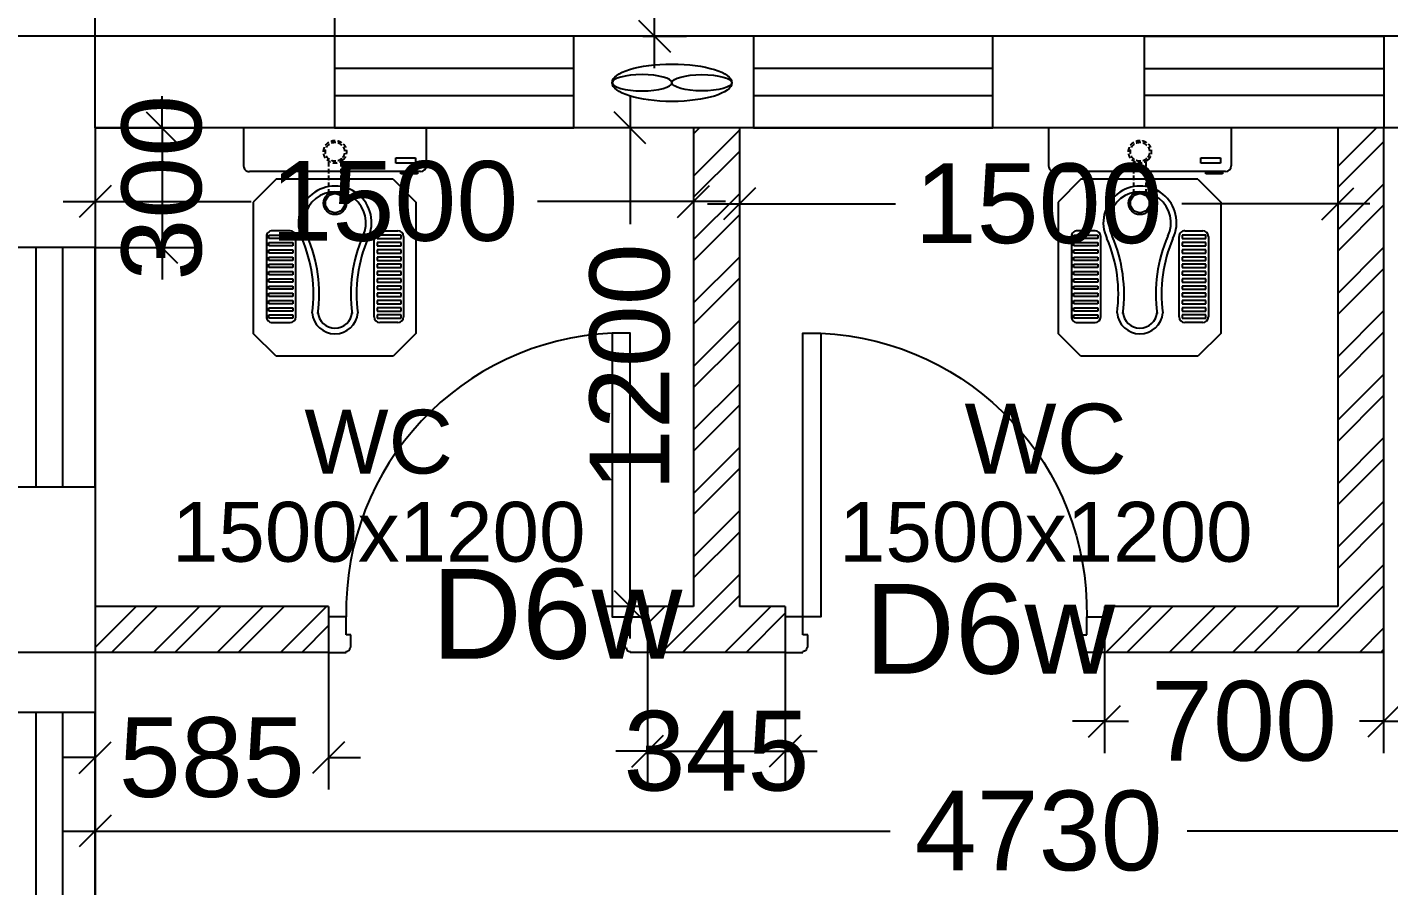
# Model space of a CAD drawing. Extents: x 6345096 to 6738923, y -6490958 to -6305885.
# Drawn here: x 6533909 to 6537322, y -6421544 to -6419391 of the extents above; entities that cross this region are included whole.
import ezdxf
from ezdxf.enums import TextEntityAlignment as Align

# ---------------------------------------------------------------- set-up
doc = ezdxf.new("R2010")
doc.units = 0
doc.header["$LTSCALE"] = 600
doc.header["$MEASUREMENT"] = 0
doc.header["$PDMODE"] = 35
doc.linetypes.add('HIDDEN', pattern=[0.375, 0.25, -0.125])
doc.layers.get('0').update_dxf_attribs({"linetype": 'CONTINUOUS'})
doc.layers.get('Defpoints').update_dxf_attribs({"linetype": 'CONTINUOUS'})
for name, color, linetype in [('DIM-TEXT', 8, 'CONTINUOUS'), ('DOOR', 32, 'CONTINUOUS'), ('Exaust', 8, 'CONTINUOUS'), ('HS', 251, 'CONTINUOUS'), ('joinery', 7, 'CONTINUOUS'), ('Room Dim', 1, 'CONTINUOUS'), ('T Wall', 8, 'CONTINUOUS'), ('TEXT', 6, 'CONTINUOUS'), ('toi-fix', 46, 'CONTINUOUS'), ('Toi. Wall Hat', 3, 'CONTINUOUS'), ('Walls', 7, 'CONTINUOUS'), ('WIN', 151, 'CONTINUOUS'), ('Working Dim', 5, 'CONTINUOUS')]:
    doc.layers.add(name, color=color, linetype=linetype)
doc.styles.add('ari', font='arial.ttf')
doc.styles.add('ARIAL', font='arial.ttf')
doc.styles.add('RT', font='romant.shx')
doc.dimstyles.new('int. dim', dxfattribs={"dimtxt": 200, "dimasz": 80, "dimexe": 80, "dimexo": 0, "dimgap": 70, "dimtad": 0, "dimdec": 0, "dimzin": 12, "dimdsep": 46, "dimtxsty": 'ari', "dimblk": 'OBLIQUE', "dimcen": 2, "dimdle": 80, "dimclrd": 256, "dimclre": 256, "dimclrt": 6, "dimadec": 0, "dimazin": 0, "dimtfac": 1, "dimtdec": 0, "dimtix": 1, "dimtmove": 2, "dimatfit": 3, "dimfxl": 1, "dimtolj": 1, "dimtzin": 0, "dimlwd": -1, "dimlwe": -1, "dimarcsym": 0})
doc.dimstyles.new('TEXT', dxfattribs={"dimscale": 0, "dimtxt": 600, "dimasz": 300, "dimexe": 300, "dimexo": 30, "dimgap": 50, "dimtad": 0, "dimdec": 0, "dimzin": 0, "dimdsep": 46, "dimtxsty": 'RT', "dimblk": 'OBLIQUE', "dimcen": 0.09, "dimdle": 300, "dimclrd": 256, "dimclre": 256, "dimclrt": 170, "dimadec": 0, "dimazin": 0, "dimtfac": 1, "dimtdec": 0, "dimtofl": 0, "dimtmove": 2, "dimatfit": 3, "dimfxl": 1, "dimfrac": 2, "dimtolj": 1, "dimtzin": 0, "dimlwd": -1, "dimlwe": -1, "dimarcsym": 0})

# ---------------------------------------------------------------- blocks, each defined once
blk = doc.blocks.new('_Oblique')
at = {"color": 0, "linetype": 'ByBlock', "lineweight": -2}
blk.add_line((-0.5, -0.5), (0.5, 0.5), dxfattribs=at)
blk = doc.blocks.new('*D258')
at = {"layer": 'Defpoints', "color": 0, "linetype": 'Continuous', "transparency": 16777216}
for p in [(6572959.3, -6417748.1), (6531899.4, -6418433.8, -2.1), (6572959.3, -6418963.8, -0.3)]:
    blk.add_point(p, dxfattribs=at)
at = {"layer": 'DIM-TEXT', "transparency": 16777216}
for p, q in [((6531899.4, -6418433.8), (6531899.4, -6417448.1)), ((6572959.3, -6418963.8), (6572959.3, -6417448.1)), ((6531599.4, -6417748.1), (6548138.2, -6417748.1)), ((6573259.3, -6417748.1), (6556720.5, -6417748.1))]:
    blk.add_line(p, q, dxfattribs=at)
at = {"layer": 'DIM-TEXT', "linetype": 'Continuous', "transparency": 16777216, "xscale": 300, "yscale": 300, "zscale": 300, "rotation": 180}
blk.add_blockref('_Oblique', (6531899.4, -6417748.1), dxfattribs=at)
at = {"layer": 'DIM-TEXT', "linetype": 'Continuous', "transparency": 16777216, "xscale": 300, "yscale": 300, "zscale": 300}
blk.add_blockref('_Oblique', (6572959.3, -6417748.1), dxfattribs=at)
at = {"layer": 'DIM-TEXT', "color": 170, "linetype": 'Continuous', "transparency": 16777216, "insert": (6552429.4, -6417748.1), "char_height": 750, "attachment_point": 5, "style": 'ari'}
blk.add_mtext('\\A1;{\\H1.067x;OPD - T.B. / C.D.}', dxfattribs=at)
blk = doc.blocks.new('A$C153C7E87')
at = {"layer": 'Exaust', "color": 10, "extrusion": (0, 0, -1)}
for centre, major_axis, ratio in [((0, 0), (150.2, 0.1), 0.312125), ((-75.1, 0), (75.1, 0), 0.271389)]:
    blk.add_ellipse(centre, major_axis=major_axis, ratio=ratio, start_param=3.141593, end_param=9.424778, dxfattribs=at)
at = {"layer": 'Exaust', "color": 10}
blk.add_ellipse((75.1, 0), major_axis=(75.1, 0), ratio=0.271389, dxfattribs=at)
blk = doc.blocks.new('Z$W@#1841')
at = {"layer": 'DOOR'}
for p, q in [((-267.6, -167.4), (-317.3, -167.4)), ((-317.3, -167.4), (-317.3, -267.4)), ((-267.6, -217.9), (-267.6, -167.4)), ((533, -217.9), (533, -167.4)), ((533, -167.4), (582.7, -167.4)), ((582.7, -167.4), (582.7, -267.4)), ((-254.1, -217.9), (-267.6, -217.9)), ((-254.1, -253.9), (-254.1, -217.9)), ((519.5, -253.9), (519.5, -217.9)), ((519.5, -217.9), (533, -217.9)), ((-317.3, -267.4), (-267.6, -267.4)), ((-267.6, -267.4), (-267.6, -265.2)), ((-254.1, -253.9), (-256.3, -253.9)), ((519.5, -253.9), (521.7, -253.9)), ((533, -267.4), (533, -265.2)), ((582.7, -267.4), (533, -267.4))]:
    blk.add_line(p, q, dxfattribs=at)
blk.add_lwpolyline([(482.5, 633.2), (482.5, -167.4), (533, -167.4), (533, 633.2)], close=True, dxfattribs=at)
at = {"layer": 'DOOR', "color": 145}
blk.add_arc((518.4, -152.1), 786.1, 92.6177, 181.1129, dxfattribs=at)
at = {"layer": 'DOOR'}
for centre, start, end in [((-267.6, -253.9), 270, 0), ((533, -253.9), 180, 270)]:
    blk.add_arc(centre, 11.2, start, end, dxfattribs=at)
blk = doc.blocks.new('A$C37B60793')
at = {"layer": 'toi-fix', "color": 8}
for p, q in [((0, 303.1), (127, 303.1)), ((0, -306.5), (0, 303.1)), ((146, -287.4), (146, 284.1)), ((171.2, 195), (247.4, 271.2)), ((247.4, 271.2), (685.9, 271.2)), ((762.1, 195), (685.9, 271.2)), ((171.2, -195.4), (171.2, 195)), ((343.3, 148.1), (343.3, 207.9)), ((358.5, 218.7), (358.5, 139.2)), ((369.5, 218.7), (358.5, 218.7)), ((362.3, 226.9), (630.5, 226.9)), ((369.5, 139.2), (369.5, 218.7)), ((382.7, 218.7), (382.7, 139.2)), ((393.7, 218.7), (382.7, 218.7)), ((393.7, 139.2), (393.7, 218.7)), ((406.9, 218.7), (406.9, 139.2)), ((417.9, 218.7), (406.9, 218.7)), ((417.9, 139.2), (417.9, 218.7)), ((431, 218.7), (431, 139.2)), ((442.1, 218.7), (431, 218.7)), ((442.1, 139.2), (442.1, 218.7)), ((455.2, 218.7), (455.2, 139.2)), ((466.3, 218.7), (455.2, 218.7)), ((466.3, 139.2), (466.3, 218.7)), ((479.4, 218.7), (479.4, 139.2)), ((490.5, 218.7), (479.4, 218.7)), ((490.5, 139.2), (490.5, 218.7)), ((503.6, 218.7), (503.6, 139.2)), ((514.6, 218.7), (503.6, 218.7)), ((514.6, 139.2), (514.6, 218.7)), ((527.8, 218.7), (527.8, 139.2)), ((538.8, 218.7), (527.8, 218.7)), ((538.8, 139.2), (538.8, 218.7)), ((552, 218.7), (552, 139.2)), ((563, 218.7), (552, 218.7)), ((563, 139.2), (563, 218.7)), ((576.2, 218.7), (576.2, 139.2)), ((587.2, 218.7), (576.2, 218.7)), ((587.2, 139.2), (587.2, 218.7)), ((600.4, 218.7), (600.4, 139.2)), ((611.4, 218.7), (600.4, 218.7)), ((611.4, 139.2), (611.4, 218.7)), ((624.5, 218.7), (624.5, 139.2)), ((635.6, 218.7), (624.5, 218.7)), ((635.6, 139.2), (635.6, 218.7)), ((649.5, 207.9), (649.5, 148.1)), ((762.1, -195.4), (762.1, 195)), ((358.5, 139.2), (369.5, 139.2)), ((382.7, 139.2), (393.7, 139.2)), ((406.9, 139.2), (417.9, 139.2)), ((431, 139.2), (442.1, 139.2)), ((455.2, 139.2), (466.3, 139.2)), ((479.4, 139.2), (490.5, 139.2)), ((503.6, 139.2), (514.6, 139.2)), ((527.8, 139.2), (538.8, 139.2)), ((552, 139.2), (563, 139.2)), ((576.2, 139.2), (587.2, 139.2)), ((600.4, 139.2), (611.4, 139.2)), ((624.5, 139.2), (635.6, 139.2)), ((630.5, 129.1), (362.3, 129.1)), ((630.5, -132.4), (362.3, -132.4)), ((343.3, -151.5), (343.3, -211.2)), ((358.5, -222), (358.5, -142.6)), ((358.5, -142.6), (369.5, -142.6)), ((369.5, -142.6), (369.5, -222)), ((382.7, -222), (382.7, -142.6)), ((382.7, -142.6), (393.7, -142.6)), ((393.7, -142.6), (393.7, -222)), ((406.9, -222), (406.9, -142.6)), ((406.9, -142.6), (417.9, -142.6)), ((417.9, -142.6), (417.9, -222)), ((431, -222), (431, -142.6)), ((431, -142.6), (442.1, -142.6)), ((442.1, -142.6), (442.1, -222)), ((455.2, -222), (455.2, -142.6)), ((455.2, -142.6), (466.3, -142.6)), ((466.3, -142.6), (466.3, -222)), ((479.4, -222), (479.4, -142.6)), ((479.4, -142.6), (490.5, -142.6)), ((490.5, -142.6), (490.5, -222)), ((503.6, -222), (503.6, -142.6)), ((503.6, -142.6), (514.6, -142.6)), ((514.6, -142.6), (514.6, -222)), ((527.8, -222), (527.8, -142.6)), ((527.8, -142.6), (538.8, -142.6)), ((538.8, -142.6), (538.8, -222)), ((552, -222), (552, -142.6)), ((552, -142.6), (563, -142.6)), ((563, -142.6), (563, -222)), ((576.2, -222), (576.2, -142.6)), ((576.2, -142.6), (587.2, -142.6)), ((587.2, -142.6), (587.2, -222)), ((600.4, -222), (600.4, -142.6)), ((600.4, -142.6), (611.4, -142.6)), ((611.4, -142.6), (611.4, -222)), ((624.5, -222), (624.5, -142.6)), ((624.5, -142.6), (635.6, -142.6)), ((635.6, -142.6), (635.6, -222)), ((649.5, -211.2), (649.5, -151.5)), ((117.8, -205), (100.3, -205)), ((100.3, -205), (100.3, -270.7)), ((117.8, -270.7), (117.8, -205)), ((153.7, -221.4), (147.5, -221.4)), ((147.5, -221.4), (147.5, -276.8)), ((153.7, -276.8), (153.7, -221.4)), ((171.2, -195.4), (247.4, -271.6)), ((369.5, -222), (358.5, -222)), ((393.7, -222), (382.7, -222)), ((417.9, -222), (406.9, -222)), ((442.1, -222), (431, -222)), ((466.3, -222), (455.2, -222)), ((490.5, -222), (479.4, -222)), ((514.6, -222), (503.6, -222)), ((538.8, -222), (527.8, -222)), ((563, -222), (552, -222)), ((587.2, -222), (576.2, -222)), ((611.4, -222), (600.4, -222)), ((635.6, -222), (624.5, -222)), ((685.9, -271.6), (762.1, -195.4)), ((100.3, -270.7), (117.8, -270.7)), ((247.4, -271.6), (685.9, -271.6)), ((362.3, -230.3), (630.5, -230.3)), ((0, -306.5), (127, -306.5)), ((147.5, -276.8), (153.7, -276.8))]:
    blk.add_line(p, q, dxfattribs=at)
at = {"layer": 'toi-fix', "color": 8, "linetype": 'HIDDEN', "ltscale": 0.1}
for p, q in [((219.3, 19), (111.7, 19)), ((219.3, -22.3), (111.7, -22.3))]:
    blk.add_line(p, q, dxfattribs=at)
at = {"layer": 'toi-fix', "color": 8, "extrusion": (0, 0, -1)}
for centre, major_axis, start_param, end_param in [((127, 284.1), (-13.5, -13.5), 2.356194, 3.926991), ((362.3, 207.9), (13.5, -13.5), 2.356194, 3.926991), ((630.5, 207.9), (-13.5, -13.5), 2.356194, 3.926991), ((362.3, 148.1), (-13.5, -13.5), -0.785398, 0.785398), ((630.5, 148.1), (-13.5, -13.5), 3.926991, 5.497787), ((316.3, -1.7), (0, -122.2), -0.449608, 3.591264), ((316.3, -1.7), (0, -103.2), -0.449671, 3.591202), ((554, 536.4), (-29.4, -484.3), -0.19615, 0.346746), ((554, 536.4), (-11.6, -466), -0.160496, 0.3824), ((611.1, -1.7), (40.6, -40.6), 4.005105, 6.990469), ((611.1, -1.7), (-54, -54), 2.434309, 5.419673), ((251.3, -1.7), (-26.9, -26.9), 0.785398, 7.068583), ((251.3, -1.7), (-22.5, -22.5), 0.785398, 7.068583), ((554, -539.7), (29.4, -484.3), 2.794864, 3.33776), ((554, -539.7), (11.6, -466), 2.7592, 3.302095), ((362.3, -151.5), (13.5, -13.5), 2.356194, 3.926991), ((630.5, -151.5), (13.5, -13.5), 3.926991, 5.497787), ((362.3, -211.2), (-13.5, -13.5), -0.785398, 0.785398), ((630.5, -211.2), (13.5, -13.5), 5.497787, 7.068583), ((127, -287.4), (13.5, -13.5), 5.497787, 7.068583)]:
    blk.add_ellipse(centre, major_axis=major_axis, ratio=1, start_param=start_param, end_param=end_param, dxfattribs=at)
at = {"layer": 'toi-fix', "color": 8, "linetype": 'HIDDEN', "ltscale": 0.1, "extrusion": (0, 0, -1)}
for major_axis, start_param, end_param in [((26.9, -26.9), 2.356194490188911, 8.639379797368496), ((22.5, -22.5), 2.356194490188169, 8.639379797367756)]:
    blk.add_ellipse((79.7, -1.7), major_axis=major_axis, ratio=1, start_param=start_param, end_param=end_param, dxfattribs=at)
blk = doc.blocks.new('*D342')
at = {"layer": 'Defpoints', "color": 0, "transparency": 16777216}
for p in [(6537534.4, -6419113.8, 5.1), (6537551.6, -6419113.8), (6537534.4, -6419413.8, 5.1)]:
    blk.add_point(p, dxfattribs=at)
at = {"layer": 'Working Dim', "transparency": 16777216}
for p, q in [((6537551.6, -6419493.8), (6537551.6, -6419033.8)), ((6537534.4, -6419113.8), (6537631.6, -6419113.8)), ((6537534.4, -6419413.8), (6537631.6, -6419413.8))]:
    blk.add_line(p, q, dxfattribs=at)
at = {"layer": 'Working Dim', "transparency": 16777216, "xscale": 80, "yscale": 80, "zscale": 80}
for p, rotation in [((6537551.6, -6419113.8), 90), ((6537551.6, -6419413.8), 270)]:
    blk.add_blockref('_Oblique', p, dxfattribs=dict(at, rotation=rotation))
at = {"layer": 'Working Dim', "color": 6, "transparency": 16777216, "insert": (6537413, -6419113.8), "char_height": 200, "attachment_point": 5, "rotation": 90, "style": 'ari'}
blk.add_mtext('\\A1;300', dxfattribs=at)
blk = doc.blocks.new('*D343')
at = {"layer": 'Defpoints', "color": 0, "transparency": 16777216}
for p in [(6535419.5, -6418663.8, 5.1), (6535481.4, -6418663.8), (6535452.4, -6419413.8)]:
    blk.add_point(p, dxfattribs=at)
at = {"layer": 'Working Dim', "transparency": 16777216}
for p, q in [((6535481.4, -6418583.8), (6535481.4, -6418749)), ((6535419.5, -6418663.8), (6535561.4, -6418663.8)), ((6535481.4, -6419493.8), (6535481.4, -6419328.5)), ((6535452.4, -6419413.8), (6535561.4, -6419413.8))]:
    blk.add_line(p, q, dxfattribs=at)
at = {"layer": 'Working Dim', "transparency": 16777216, "xscale": 80, "yscale": 80, "zscale": 80}
for p, rotation in [((6535481.4, -6418663.8), 90), ((6535481.4, -6419413.8), 270)]:
    blk.add_blockref('_Oblique', p, dxfattribs=dict(at, rotation=rotation))
at = {"layer": 'Working Dim', "color": 6, "transparency": 16777216, "insert": (6535481.4, -6419038.8), "char_height": 200, "attachment_point": 5, "rotation": 90, "style": 'ari'}
blk.add_mtext('\\A1;750', dxfattribs=at)
blk = doc.blocks.new('*D795')
at = {"layer": 'Defpoints', "color": 0, "transparency": 16777216}
for p in [(6535420.2, -6419643.8), (6535579.4, -6419643.8, 1.8), (6535579.4, -6420843.8, 1.8)]:
    blk.add_point(p, dxfattribs=at)
at = {"layer": 'Working Dim', "transparency": 16777216}
for p, q in [((6535420.2, -6419563.8), (6535420.2, -6419884.9)), ((6535579.4, -6419643.8), (6535340.2, -6419643.8)), ((6535420.2, -6420923.8), (6535420.2, -6420602.6)), ((6535579.4, -6420843.8), (6535340.2, -6420843.8))]:
    blk.add_line(p, q, dxfattribs=at)
at = {"layer": 'Working Dim', "transparency": 16777216, "xscale": 80, "yscale": 80, "zscale": 80}
for p, rotation in [((6535420.2, -6419643.8), 90), ((6535420.2, -6420843.8), 270)]:
    blk.add_blockref('_Oblique', p, dxfattribs=dict(at, rotation=rotation))
at = {"layer": 'Working Dim', "color": 6, "transparency": 16777216, "insert": (6535420.2, -6420243.8), "char_height": 200, "attachment_point": 5, "rotation": 90, "style": 'ari'}
blk.add_mtext('\\A1;1200', dxfattribs=at)
blk = doc.blocks.new('*D796')
at = {"layer": 'Defpoints', "color": 0, "transparency": 16777216}
for p in [(6534079.4, -6419732.4, 5.1), (6535579.4, -6419732.4, 1.8), (6535579.4, -6419828.3)]:
    blk.add_point(p, dxfattribs=at)
at = {"layer": 'Working Dim', "transparency": 16777216}
for p, q in [((6534079.4, -6419732.4), (6534079.4, -6419908.3)), ((6535579.4, -6419732.4), (6535579.4, -6419908.3)), ((6533999.4, -6419828.3), (6534470.5, -6419828.3)), ((6535659.4, -6419828.3), (6535188.3, -6419828.3))]:
    blk.add_line(p, q, dxfattribs=at)
at = {"layer": 'Working Dim', "transparency": 16777216, "xscale": 80, "yscale": 80, "zscale": 80, "rotation": 180}
blk.add_blockref('_Oblique', (6534079.4, -6419828.3), dxfattribs=at)
at = {"layer": 'Working Dim', "transparency": 16777216, "xscale": 80, "yscale": 80, "zscale": 80}
blk.add_blockref('_Oblique', (6535579.4, -6419828.3), dxfattribs=at)
at = {"layer": 'Working Dim', "color": 6, "transparency": 16777216, "insert": (6534829.4, -6419828.3), "char_height": 200, "attachment_point": 5, "style": 'ari'}
blk.add_mtext('\\A1;1500', dxfattribs=at)
blk = doc.blocks.new('*D797')
at = {"layer": 'Defpoints', "color": 0, "transparency": 16777216}
for p in [(6535694.4, -6419738.4, 1.8), (6537194.4, -6419738.4, 1.8), (6537194.4, -6419834.1)]:
    blk.add_point(p, dxfattribs=at)
at = {"layer": 'Working Dim', "transparency": 16777216}
for p, q in [((6535694.4, -6419738.4), (6535694.4, -6419914.1)), ((6537194.4, -6419738.4), (6537194.4, -6419914.1)), ((6535614.4, -6419834.1), (6536085.5, -6419834.1)), ((6537274.4, -6419834.1), (6536803.3, -6419834.1))]:
    blk.add_line(p, q, dxfattribs=at)
at = {"layer": 'Working Dim', "transparency": 16777216, "xscale": 80, "yscale": 80, "zscale": 80, "rotation": 180}
blk.add_blockref('_Oblique', (6535694.4, -6419834.1), dxfattribs=at)
at = {"layer": 'Working Dim', "transparency": 16777216, "xscale": 80, "yscale": 80, "zscale": 80}
blk.add_blockref('_Oblique', (6537194.4, -6419834.1), dxfattribs=at)
at = {"layer": 'Working Dim', "color": 6, "transparency": 16777216, "insert": (6536444.4, -6419834.1), "char_height": 200, "attachment_point": 5, "style": 'ari'}
blk.add_mtext('\\A1;1500', dxfattribs=at)
blk = doc.blocks.new('*D802')
at = {"layer": 'Defpoints', "color": 0, "transparency": 16777216}
for p in [(6534680.6, -6419261.6), (6534079.4, -6419643.8, 5.1), (6534680.6, -6419643.8, 2.5)]:
    blk.add_point(p, dxfattribs=at)
at = {"layer": 'Working Dim', "transparency": 16777216}
for p, q in [((6534079.4, -6419643.8), (6534079.4, -6419181.6)), ((6534680.6, -6419643.8), (6534680.6, -6419181.6)), ((6534079.4, -6419261.6), (6533999.4, -6419261.6)), ((6534079.4, -6419261.6), (6534088.9, -6419261.6)), ((6534680.6, -6419261.6), (6534671.2, -6419261.6)), ((6534680.6, -6419261.6), (6534760.6, -6419261.6))]:
    blk.add_line(p, q, dxfattribs=at)
at = {"layer": 'Working Dim', "transparency": 16777216, "xscale": 80, "yscale": 80, "zscale": 80}
blk.add_blockref('_Oblique', (6534079.4, -6419261.6), dxfattribs=at)
at = {"layer": 'Working Dim', "transparency": 16777216, "xscale": 80, "yscale": 80, "zscale": 80, "rotation": 180}
blk.add_blockref('_Oblique', (6534680.6, -6419261.6), dxfattribs=at)
at = {"layer": 'Working Dim', "color": 6, "transparency": 16777216, "insert": (6534380, -6419261.6), "char_height": 200, "attachment_point": 5, "style": 'ari'}
blk.add_mtext('\\A1;600', dxfattribs=at)
blk = doc.blocks.new('*D804')
at = {"layer": 'Defpoints', "color": 0, "transparency": 16777216}
for p in [(6534079.4, -6419643.8), (6534079.4, -6419943.8, 2.5), (6534247.1, -6419943.8)]:
    blk.add_point(p, dxfattribs=at)
at = {"layer": 'Working Dim', "transparency": 16777216}
for p, q in [((6534247.1, -6419643.8), (6534247.1, -6419563.8)), ((6534079.4, -6419643.8), (6534327.1, -6419643.8)), ((6534247.1, -6419643.8), (6534247.1, -6419943.8)), ((6534079.4, -6419943.8), (6534327.1, -6419943.8)), ((6534247.1, -6419943.8), (6534247.1, -6420023.8))]:
    blk.add_line(p, q, dxfattribs=at)
at = {"layer": 'Working Dim', "transparency": 16777216, "xscale": 80, "yscale": 80, "zscale": 80}
for p, rotation in [((6534247.1, -6419643.8), 270), ((6534247.1, -6419943.8), 90)]:
    blk.add_blockref('_Oblique', p, dxfattribs=dict(at, rotation=rotation))
at = {"layer": 'Working Dim', "color": 6, "transparency": 16777216, "insert": (6534247.1, -6419793.8), "char_height": 200, "attachment_point": 5, "rotation": 90, "style": 'ari'}
blk.add_mtext('\\A1;300', dxfattribs=at)
blk = doc.blocks.new('*D805')
at = {"layer": 'Defpoints', "color": 0, "transparency": 16777216}
for p in [(6534079.4, -6420958.8, 1.8), (6533398, -6421109.2), (6534079.4, -6421109.2, 2.5)]:
    blk.add_point(p, dxfattribs=at)
at = {"layer": 'Working Dim', "transparency": 16777216}
for p, q in [((6533398, -6420958.8), (6533398, -6420878.8)), ((6534079.4, -6420958.8), (6533318, -6420958.8)), ((6533398, -6420958.8), (6533398, -6421109.2)), ((6534079.4, -6421109.2), (6533318, -6421109.2)), ((6533398, -6421109.2), (6533398, -6421189.2))]:
    blk.add_line(p, q, dxfattribs=at)
at = {"layer": 'Working Dim', "transparency": 16777216, "xscale": 80, "yscale": 80, "zscale": 80}
for p, rotation in [((6533398, -6420958.8), 270), ((6533398, -6421109.2), 90)]:
    blk.add_blockref('_Oblique', p, dxfattribs=dict(at, rotation=rotation))
at = {"layer": 'Working Dim', "color": 6, "transparency": 16777216, "insert": (6533398, -6421034), "char_height": 200, "attachment_point": 5, "rotation": 90, "style": 'ari'}
blk.add_mtext('\\A1;150', dxfattribs=at)
blk = doc.blocks.new('*D1105')
at = {"layer": 'Defpoints', "color": 0, "transparency": 16777216}
for p in [(6534079.4, -6421406.8, 5.1), (6538809.5, -6421406.8), (6538809.5, -6421408.8, 5.1)]:
    blk.add_point(p, dxfattribs=at)
at = {"layer": 'Working Dim', "transparency": 16777216}
for p, q in [((6538809.5, -6421408.8), (6538809.5, -6421326.8)), ((6533999.4, -6421406.8), (6536072.1, -6421406.8)), ((6534079.4, -6421406.8), (6534079.4, -6421486.8)), ((6538889.5, -6421406.8), (6536816.8, -6421406.8))]:
    blk.add_line(p, q, dxfattribs=at)
at = {"layer": 'Working Dim', "transparency": 16777216, "xscale": 80, "yscale": 80, "zscale": 80, "rotation": 180}
blk.add_blockref('_Oblique', (6534079.4, -6421406.8), dxfattribs=at)
at = {"layer": 'Working Dim', "transparency": 16777216, "xscale": 80, "yscale": 80, "zscale": 80}
blk.add_blockref('_Oblique', (6538809.5, -6421406.8), dxfattribs=at)
at = {"layer": 'Working Dim', "color": 6, "transparency": 16777216, "insert": (6536444.5, -6421406.8), "char_height": 200, "attachment_point": 5, "style": 'ari'}
blk.add_mtext('\\A1;4730', dxfattribs=at)
blk = doc.blocks.new('*D1121')
at = {"layer": 'Defpoints', "color": 0, "transparency": 16777216}
for p in [(6534079.4, -6420958.8, 1.8), (6534664.4, -6420958.8, 1.8), (6534664.4, -6421222.8)]:
    blk.add_point(p, dxfattribs=at)
at = {"layer": 'Working Dim', "transparency": 16777216}
for p, q in [((6534079.4, -6420958.8), (6534079.4, -6421302.8)), ((6534664.4, -6420958.8), (6534664.4, -6421302.8)), ((6534079.4, -6421222.8), (6533999.4, -6421222.8)), ((6534079.4, -6421222.8), (6534080.2, -6421222.8)), ((6534664.4, -6421222.8), (6534663.6, -6421222.8)), ((6534664.4, -6421222.8), (6534744.4, -6421222.8))]:
    blk.add_line(p, q, dxfattribs=at)
at = {"layer": 'Working Dim', "transparency": 16777216, "xscale": 80, "yscale": 80, "zscale": 80}
blk.add_blockref('_Oblique', (6534079.4, -6421222.8), dxfattribs=at)
at = {"layer": 'Working Dim', "transparency": 16777216, "xscale": 80, "yscale": 80, "zscale": 80, "rotation": 180}
blk.add_blockref('_Oblique', (6534664.4, -6421222.8), dxfattribs=at)
at = {"layer": 'Working Dim', "color": 6, "transparency": 16777216, "insert": (6534371.9, -6421222.8), "char_height": 200, "attachment_point": 5, "style": 'ari'}
blk.add_mtext('\\A1;585', dxfattribs=at)
blk = doc.blocks.new('*D1122')
at = {"layer": 'Defpoints', "color": 0, "transparency": 16777216}
for p in [(6535464.4, -6420958.8, 1.8), (6535809.4, -6420958.8, 1.8), (6535809.4, -6421206.8)]:
    blk.add_point(p, dxfattribs=at)
at = {"layer": 'Working Dim', "transparency": 16777216}
for p, q in [((6535464.4, -6420958.8), (6535464.4, -6421286.8)), ((6535809.4, -6420958.8), (6535809.4, -6421286.8)), ((6535464.4, -6421206.8), (6535384.4, -6421206.8)), ((6535464.4, -6421206.8), (6535809.4, -6421206.8)), ((6535809.4, -6421206.8), (6535889.4, -6421206.8))]:
    blk.add_line(p, q, dxfattribs=at)
at = {"layer": 'Working Dim', "transparency": 16777216, "xscale": 80, "yscale": 80, "zscale": 80}
blk.add_blockref('_Oblique', (6535464.4, -6421206.8), dxfattribs=at)
at = {"layer": 'Working Dim', "transparency": 16777216, "xscale": 80, "yscale": 80, "zscale": 80, "rotation": 180}
blk.add_blockref('_Oblique', (6535809.4, -6421206.8), dxfattribs=at)
at = {"layer": 'Working Dim', "color": 6, "transparency": 16777216, "insert": (6535636.9, -6421206.8), "char_height": 200, "attachment_point": 5, "style": 'ari'}
blk.add_mtext('\\A1;345', dxfattribs=at)
blk = doc.blocks.new('*D1123')
at = {"layer": 'Defpoints', "color": 0, "transparency": 16777216}
for p in [(6536609.4, -6420958.8, 1.8), (6537309.4, -6420958.8, 1.8), (6537309.4, -6421131.7)]:
    blk.add_point(p, dxfattribs=at)
at = {"layer": 'Working Dim', "transparency": 16777216}
for p, q in [((6536609.4, -6420958.8), (6536609.4, -6421211.7)), ((6537309.4, -6420958.8), (6537309.4, -6421211.7)), ((6536609.4, -6421131.7), (6536529.4, -6421131.7)), ((6536609.4, -6421131.7), (6536669.6, -6421131.7)), ((6537309.4, -6421131.7), (6537249.2, -6421131.7)), ((6537309.4, -6421131.7), (6537389.4, -6421131.7))]:
    blk.add_line(p, q, dxfattribs=at)
at = {"layer": 'Working Dim', "transparency": 16777216, "xscale": 80, "yscale": 80, "zscale": 80}
blk.add_blockref('_Oblique', (6536609.4, -6421131.7), dxfattribs=at)
at = {"layer": 'Working Dim', "transparency": 16777216, "xscale": 80, "yscale": 80, "zscale": 80, "rotation": 180}
blk.add_blockref('_Oblique', (6537309.4, -6421131.7), dxfattribs=at)
at = {"layer": 'Working Dim', "color": 6, "transparency": 16777216, "insert": (6536959.4, -6421131.7), "char_height": 200, "attachment_point": 5, "style": 'ari'}
blk.add_mtext('\\A1;700', dxfattribs=at)
blk = doc.blocks.new('A$C2CD672AE')
at = {"layer": 'T Wall', "color": 8, "linetype": 'HIDDEN'}
for p, q in [((5260, 36780.1, 1.8), (5260, 35580.1, 1.8)), ((5375, 36780.1, 1.8), (5375, 35580.1, 1.8)), ((6875, 36780.1, 1.8), (6875, 35580.1, 1.8)), ((6990, 36780.1, 1.8), (6990, 35465.1, 1.8)), ((4345, 35580.1, 1.8), (3760, 35580.1, 1.8)), ((4345, 35580.1, 1.8), (4345, 35465.1, 1.8)), ((5260, 35580.1, 1.8), (5145, 35580.1, 1.8)), ((5145, 35580.1, 1.8), (5145, 35465.1, 1.8)), ((5490, 35580.1, 1.8), (5375, 35580.1, 1.8)), ((5490, 35580.1, 1.8), (5490, 35465.1, 1.8)), ((6875, 35580.1, 1.8), (6290, 35580.1, 1.8)), ((6290, 35580.1, 1.8), (6290, 35465.1, 1.8)), ((4345, 35465.1, 1.8), (3760, 35465.1, 1.8)), ((5490, 35465.1, 1.8), (5145, 35465.1, 1.8)), ((6990, 35465.1, 1.8), (6290, 35465.1, 1.8))]:
    blk.add_line(p, q, dxfattribs=at)
at = {"layer": 'Walls', "color": 8, "linetype": 'HIDDEN'}
for p, q in [((8120.1, 37010.1), (3530, 37010.1)), ((3760, 36780.1), (3760, 33250.1)), ((8120.1, 36780.1), (3760, 36780.1))]:
    blk.add_line(p, q, dxfattribs=at)

msp = doc.modelspace()

# ---------------------------------------------------------------- hatches: boundary and pattern name
at = {"layer": 'Toi. Wall Hat'}
h = msp.add_hatch(dxfattribs=at)
h.set_pattern_fill('ANSI32', color=10, scale=300, style=0)
h.set_pattern_definition([(45, (6534079.39, -6423173.76), (-79.5495, 79.5495), []), (45, (6534132.42, -6423173.76), (-79.5495, 79.5495), [])])
h.paths.add_polyline_path([(6534079.388, -6420843.761), (6534079.388, -6420958.761), (6534664.388, -6420958.761), (6534664.388, -6420843.761)])
h.paths.add_polyline_path([(6535694.388, -6419643.761), (6535579.388, -6419643.761), (6535579.388, -6420843.761), (6535464.388, -6420843.761), (6535464.388, -6420958.761), (6535809.388, -6420958.761), (6535809.388, -6420843.761), (6535694.388, -6420843.761)])
h.paths.add_polyline_path([(6537309.388, -6419643.761), (6537194.388, -6419643.761), (6537194.388, -6420843.761), (6536609.388, -6420843.761), (6536609.388, -6420958.761), (6537309.388, -6420958.761)])
h.paths.add_polyline_path([(6535694.388, -6421858.761), (6535464.388, -6421858.761), (6535464.388, -6421973.761), (6535579.388, -6421973.761), (6535579.388, -6423173.761), (6535694.388, -6423173.761)])
h.paths.add_polyline_path([(6534664.388, -6421973.761), (6534664.388, -6421858.761), (6534079.388, -6421858.761), (6534079.388, -6421973.761)])
h.paths.add_polyline_path([(6537194.388, -6423173.761), (6537309.388, -6423173.761), (6537309.388, -6422573.66), (6537194.388, -6422573.66)])

# ---------------------------------------------------------------- linework, layer by layer
at = {"layer": 'T Wall', "color": 6, "linetype": 'Continuous'}
for p, q in [((6535579.388, -6419643.761, 1.779), (6535579.388, -6420843.761, 1.779)), ((6535694.388, -6419643.761, 1.779), (6535694.388, -6420843.761, 1.779)), ((6537194.388, -6419643.761, 1.779), (6537194.388, -6420843.761, 1.779)), ((6537309.388, -6419643.761, 1.779), (6537309.388, -6420958.761, 1.779)), ((6534664.388, -6420843.761, 1.779), (6534079.388, -6420843.761, 1.779)), ((6534664.388, -6420843.761, 1.779), (6534664.388, -6420958.761, 1.779)), ((6535579.388, -6420843.761, 1.779), (6535464.388, -6420843.761, 1.779)), ((6535464.388, -6420843.761, 1.779), (6535464.388, -6420958.761, 1.779)), ((6535809.388, -6420843.761, 1.779), (6535694.388, -6420843.761, 1.779)), ((6535809.388, -6420843.761, 1.779), (6535809.388, -6420958.761, 1.779)), ((6537194.388, -6420843.761, 1.779), (6536609.388, -6420843.761, 1.779)), ((6536609.388, -6420843.761, 1.779), (6536609.388, -6420958.761, 1.779)), ((6534664.388, -6420958.761, 1.779), (6534079.388, -6420958.761, 1.779)), ((6535809.388, -6420958.761, 1.779), (6535464.388, -6420958.761, 1.779)), ((6537309.388, -6420958.761, 1.779), (6536609.388, -6420958.761, 1.779))]:
    msp.add_line(p, q, dxfattribs=at)
at = {"layer": 'Walls', "linetype": 'Continuous'}
for p, q in [((6538439.524, -6419413.761), (6533849.388, -6419413.761)), ((6534079.388, -6419643.761), (6534079.388, -6423173.761)), ((6538439.524, -6419643.761), (6534079.388, -6419643.761))]:
    msp.add_line(p, q, dxfattribs=at)
at = {"layer": 'WIN', "linetype": 'Continuous', "elevation": 2.475}
for points in [[(6535279.388, -6419413.761), (6534679.388, -6419413.761), (6534679.388, -6419643.761), (6535279.388, -6419643.761)], [(6536329.388, -6419413.761), (6535729.388, -6419413.761), (6535729.388, -6419643.761), (6536329.388, -6419643.761)], [(6536709.524, -6419413.761), (6537309.524, -6419413.761), (6537309.524, -6419643.761), (6536709.524, -6419643.761)], [(6535279.388, -6419495.102), (6534679.388, -6419495.102), (6534679.388, -6419562.42), (6535279.388, -6419562.42)], [(6536329.388, -6419495.102), (6535729.388, -6419495.102), (6535729.388, -6419562.42), (6536329.388, -6419562.42)], [(6536709.524, -6419495.102), (6537309.524, -6419495.102), (6537309.524, -6419562.42), (6536709.524, -6419562.42)], [(6533849.388, -6419943.761), (6533849.388, -6420543.761), (6534079.388, -6420543.761), (6534079.388, -6419943.761)], [(6533930.729, -6419943.761), (6533930.729, -6420543.761), (6533998.047, -6420543.761), (6533998.047, -6419943.761)], [(6533849.388, -6421109.19), (6533849.388, -6421709.19), (6534079.388, -6421709.19), (6534079.388, -6421109.19)], [(6533930.729, -6421109.19), (6533930.729, -6421709.19), (6533998.047, -6421709.19), (6533998.047, -6421109.19)]]:
    msp.add_lwpolyline(points, close=True, dxfattribs=at)

# ---------------------------------------------------------------- block references
at = {"layer": 'DOOR', "linetype": 'Continuous'}
for p, xscale, yscale, zscale in [((6534946.508, -6420721.106, 1.779), 0.8887360580265522, 0.8887360580265522, 0.8887360580265522), ((6536327.269, -6420721.106, 1.779), -0.8887360580265522, 0.8887360543012619, 0.8887360539016367)]:
    msp.add_blockref('Z$W@#1841', p, dxfattribs=dict(at, xscale=xscale, yscale=yscale, zscale=zscale))
at = {"layer": 'Exaust', "linetype": 'Continuous', "xscale": -1}
msp.add_blockref('A$C153C7E87', (6535525.406, -6419530.558, 1.779), dxfattribs=at)
at = {"layer": 'HS'}
msp.add_blockref('A$C2CD672AE', (6530319.294, -6456423.902, 8.17), dxfattribs=at)
at = {"layer": 'toi-fix', "color": 7, "xscale": -0.7511875331401825, "yscale": 0.7511875331401825, "zscale": 0.7511875321634243, "rotation": 90}
for p in [(6534679.388, -6419643.762, 2.475), (6536697.18, -6419643.762, 2.475)]:
    msp.add_blockref('A$C37B60793', p, dxfattribs=at)

# ---------------------------------------------------------------- texts
at = {"layer": 'joinery', "style": 'ari'}
for p in [(6534922.302, -6420974.625, 1.779), (6536007.591, -6421012.147)]:
    msp.add_text('D6w', height=225, dxfattribs=at).set_placement(p)
at = {"layer": 'Room Dim', "style": 'ARIAL'}
for p in [(6534790.143, -6420731.525, 1.779), (6536462.287, -6420731.525, 1.779)]:
    msp.add_text('1500x1200', height=150, dxfattribs=at).set_placement(p, align=Align.CENTER)
at = {"layer": 'TEXT', "color": 7, "style": 'ARIAL'}
for height, p in [(175, (6536462.287, -6420510.415, 1.779)), (160, (6534790.143, -6420510.415, 1.779))]:
    msp.add_text('WC', height=height, dxfattribs=at).set_placement(p, align=Align.CENTER)

# ---------------------------------------------------------------- dimensions: what is measured, and where the dimension line sits
at = {"layer": 'DIM-TEXT', "linetype": 'Continuous'}
dim = msp.add_linear_dim(base=(6572959.349, -6417748.105, 2.092), p1=(6531899.389, -6418433.761), p2=(6572959.349, -6418963.755, 1.743), text='{\\H1.067x;OPD - T.B. / C.D.}', dimstyle='TEXT', override={"dimscale": 1, "dimtxt": 750, "dimexo": 0, "dimtxsty": 'ari'}, dxfattribs=at)
dim.commit()
dim.dimension.update_dxf_attribs({"geometry": '*D258', "text_midpoint": (6552429.369, -6417748.105, 2.092)})
at = {"layer": 'Working Dim', "color": 6}
for base, p1, p2, picture, middle in [((6535481.411, -6418663.761), (6535452.355, -6419413.761), (6535419.543, -6418663.761, 5.131), '*D343', (6535481.411, -6419038.761)), ((6534247.108, -6419943.761), (6534079.388, -6419643.761), (6534079.388, -6419943.761, 2.475), '*D804', (6534247.108, -6419793.761)), ((6535420.2, -6419643.761), (6535579.388, -6420843.761, 1.779), (6535579.388, -6419643.761, 1.779), '*D795', (6535420.2, -6420243.761)), ((6533398.036, -6421109.19), (6534079.388, -6420958.761, 1.779), (6534079.388, -6421109.19, 2.475), '*D805', (6533398.036, -6421033.976))]:
    dim = msp.add_linear_dim(base=base, p1=p1, p2=p2, angle=90, dimstyle='int. dim', override={"dimtxt": 200, "dimarcsym": 1}, dxfattribs=at)
    dim.commit()
    dim.dimension.update_dxf_attribs({"geometry": picture, "text_midpoint": middle})
dim = msp.add_linear_dim(base=(6537551.588, -6419113.761), p1=(6537534.388, -6419413.761, 5.131), p2=(6537534.388, -6419113.761, 5.131), angle=90, dimstyle='int. dim', override={"dimtxt": 200, "dimarcsym": 1}, dxfattribs=at)
dim.commit()
dim.dimension.update_dxf_attribs({"geometry": '*D342', "text_midpoint": (6537412.984, -6419113.761), "dimtype": 160})
dim = msp.add_linear_dim(base=(6534680.648, -6419261.588), p1=(6534079.388, -6419643.761, 5.131), p2=(6534680.648, -6419643.762, 2.475), text='600', dimstyle='int. dim', override={"dimtxt": 200, "dimarcsym": 1}, dxfattribs=at)
dim.commit()
dim.dimension.update_dxf_attribs({"geometry": '*D802', "text_midpoint": (6534380.018, -6419261.588)})
for base, p1, p2, picture, middle in [((6535579.388, -6419828.322), (6534079.388, -6419732.411, 5.131), (6535579.388, -6419732.411, 1.779), '*D796', (6534829.388, -6419828.322)), ((6537194.388, -6419834.095), (6535694.388, -6419738.413, 1.779), (6537194.388, -6419738.413, 1.779), '*D797', (6536444.388, -6419834.095)), ((6534664.388, -6421222.824), (6534079.388, -6420958.761, 1.779), (6534664.388, -6420958.761, 1.779), '*D1121', (6534371.888, -6421222.824)), ((6535809.388, -6421206.797), (6535464.388, -6420958.761, 1.779), (6535809.388, -6420958.761, 1.779), '*D1122', (6535636.888, -6421206.797)), ((6537309.388, -6421131.686), (6536609.388, -6420958.761, 1.779), (6537309.388, -6420958.761, 1.779), '*D1123', (6536959.388, -6421131.686)), ((6538809.524, -6421406.761), (6534079.388, -6421406.761, 5.131), (6538809.524, -6421408.761, 5.131), '*D1105', (6536444.456, -6421406.761))]:
    dim = msp.add_linear_dim(base=base, p1=p1, p2=p2, dimstyle='int. dim', override={"dimtxt": 200, "dimarcsym": 1}, dxfattribs=at)
    dim.commit()
    dim.dimension.update_dxf_attribs({"geometry": picture, "text_midpoint": middle})

doc.saveas('drawing.dxf')
